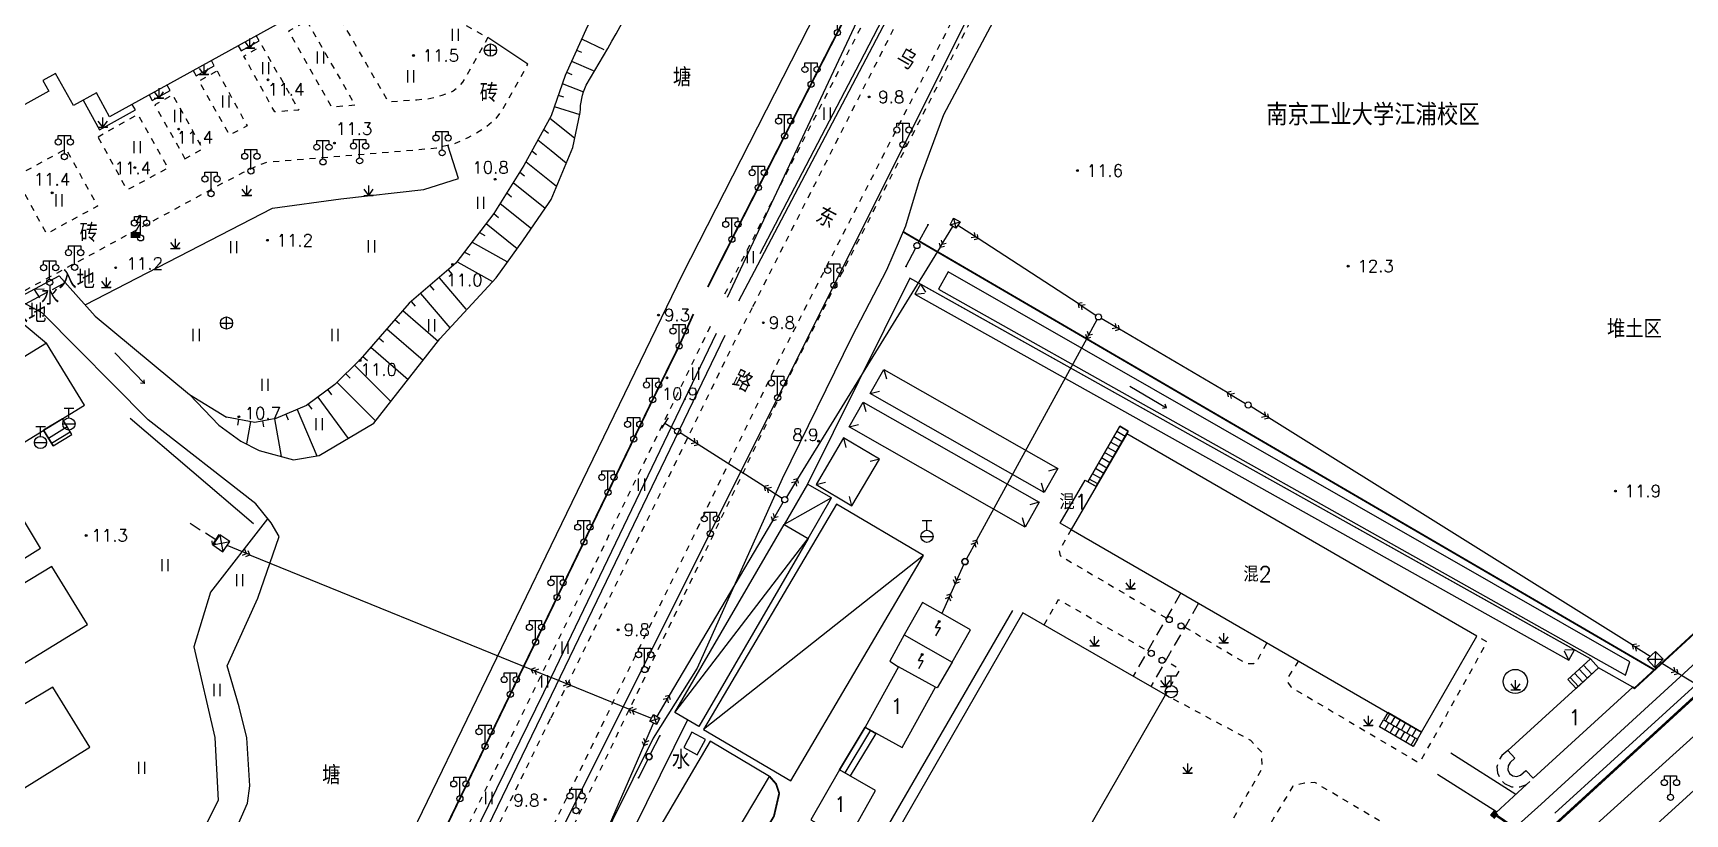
# Model space of a CAD drawing. Extents: x 115374 to 116875, y 149866 to 152432.
# Drawn here: x 116415 to 116686.1, y 150319.4 to 150447.5 of the extents above; entities that cross this region are included whole.
import ezdxf
from ezdxf.enums import TextEntityAlignment as Align

# ---------------------------------------------------------------- set-up
doc = ezdxf.new("R2010")
doc.units = 0
doc.header["$MEASUREMENT"] = 0
doc.header["$PDMODE"] = 32
doc.header["$PDSIZE"] = 0.3
for name, pattern in [('X3', [5, 4, -1]), ('X5', [3, 2, -1]), ('X6', [2, 1, -1])]:
    doc.linetypes.add(name, pattern=pattern)
doc.layers.get('0').update_dxf_attribs({"linetype": 'CONTINUOUS'})
for name, color, linetype in [('BOUND', 7, 'CONTINUOUS'), ('DLDW', 14, 'CONTINUOUS'), ('DLSS', 5, 'CONTINUOUS'), ('DMTZ', 5, 'CONTINUOUS'), ('GCD', 1, 'CONTINUOUS'), ('GXYZ', 2, 'CONTINUOUS'), ('JMD', 6, 'CONTINUOUS'), ('SXSS', 5, 'CONTINUOUS'), ('YZH', 2, 'CONTINUOUS'), ('ZBTZ', 5, 'CONTINUOUS')]:
    doc.layers.add(name, color=color, linetype=linetype)
doc.styles.add('HZ', font='rs.shx', dxfattribs={"bigfont": 'hztxt.shx'})
doc.linetypes.add('X17', pattern='A,9.4,[169,symbolx.shx,S=1,R=0,X=0,Y=0.15],0.6', length=10)
doc.linetypes.add('X18', pattern='A,9.4,[169,symbolx.shx,S=1,R=-90,X=0,Y=-0.15],0.6', length=10)
doc.linetypes.add('X19', pattern='A,4.5,[145,symbolx.shx,S=1,R=0,X=0,Y=1],4.5,-0.5,[146,symbolx.shx,S=1,R=0,X=0,Y=0],-0.5', length=10)
doc.linetypes.add('X33', pattern='A,2,[150,symbolx.shx,S=1,R=0,X=0,Y=1],1e-11', length=2)
doc.linetypes.add('X35', pattern='A,2,[4,symbolt.shx,S=1,R=0,X=0,Y=0],2,[28,symbolt.shx,S=1,R=0,X=0,Y=0],1e-11', length=4)
doc.linetypes.add('X36', pattern='A,2,[4,symbolt.shx,S=1,R=180,X=0,Y=0],2,[28,symbolt.shx,S=1,R=180,X=0,Y=0],1e-11', length=4)
doc.linetypes.add('X4', pattern='A,0,-1e-09,[149,symbolx.shx,S=0.15,R=0,X=0,Y=0],-1.6', length=1.6)
doc.linetypes.add('X49', pattern='A,0,[5,symbolt.shx,S=1,R=0,X=0,Y=0],-10', length=10)

# ---------------------------------------------------------------- blocks, each defined once
blk = doc.blocks.new('GC097')
for p, q in [((-1, 2.92), (-1, 3.52)), ((-1, 3.52), (1, 3.52)), ((0, 0.52), (0, 3.52)), ((1, 3.52), (1, 2.92))]:
    blk.add_line(p, q)
for centre in [(-1, 2.42), (1, 2.42), (0.01, 0)]:
    blk.add_circle(centre, 0.5)
blk = doc.blocks.new('GC121')
for p, q in [((-0.5, -0.64), (-0.5, 1.36)), ((-0.5, -0.64), (-0.5, 0.86)), ((0.5, -0.64), (0.5, 1.36))]:
    blk.add_line(p, q)
blk = doc.blocks.new('GC124')
for p, q in [((0, -0.8), (-0.75, 0.2)), ((0, -0.8), (0, 0.8)), ((0, -0.8), (0.75, 0.2)), ((-0.8, -0.8), (0.75, -0.8)), ((0.8, -0.8), (0, -0.8))]:
    blk.add_line(p, q)
blk = doc.blocks.new('GC037')
for p, q in [((0, 0), (-1.39, 0.8)), ((-1.39, -0.8), (0, 0))]:
    blk.add_line(p, q)
blk = doc.blocks.new('GC297')
at = {"linetype": 'Continuous'}
blk.add_line((4, 0), (0, 0), dxfattribs=at)
for p, q in [((3.42, 0), (2.92, 0.5)), ((2.92, -0.5), (3.42, 0)), ((4, 0), (3.5, 0.5)), ((3.5, -0.5), (4, 0))]:
    blk.add_line(p, q)
blk = doc.blocks.new('GC133')
for p, q in [((-0.81, 2.59), (0.79, 2.59)), ((-0.01, 0.99), (-0.01, 2.59)), ((-1.01, -0.01), (0.99, -0.01))]:
    blk.add_line(p, q)
blk.add_circle((-0.01, -0.01), 1)
blk = doc.blocks.new('GC044')
for p, q in [((-1, 0), (1, 0)), ((0, -1), (0, 1))]:
    blk.add_line(p, q)
blk.add_circle((0, 0), 1)
blk = doc.blocks.new('Ggjt')
for p, q in [((3.5, 0), (0, 0)), ((2.92, 0), (2.42, 0.5)), ((2.42, -0.5), (2.92, 0)), ((3.5, 0), (3, 0.5)), ((3, -0.5), (3.5, 0))]:
    blk.add_line(p, q)
blk = doc.blocks.new('GC303')
at = {"linetype": 'Continuous'}
for p, q in [((-5, 0), (-3, 0)), ((-2, 0), (0, 0)), ((0, 1), (0, -1)), ((0, -1), (-0.4, -0.5)), ((0, -1), (0.4, -0.5))]:
    blk.add_line(p, q, dxfattribs=at)
blk = doc.blocks.new('GC129')
for p, q in [((0.06, 2.05), (0.66, 3.09)), ((0.48, 3.03), (0.67, 3.09)), ((0.67, 3.09), (0.72, 2.93)), ((-0.04, 0.49), (0.86, 2.05)), ((0.86, 2.05), (0.06, 2.05))]:
    blk.add_line(p, q)
at = {"linetype": 'Continuous', "const_width": 1, "flags": 128}
blk.add_lwpolyline([(-0.83, 0), (0.77, 0)], dxfattribs=at)
blk.add_point((0.67, 3.09))
blk = doc.blocks.new('GC276')
at = {"linetype": 'Continuous'}
blk.add_circle((0, 0), 0.5, dxfattribs=at)
blk = doc.blocks.new('GC002')
at = {"const_width": 1}
blk.add_lwpolyline([(-0.5, 0), (0.5, 0)], dxfattribs=at)
blk = doc.blocks.new('GC245')
for p, q in [((-0.06, 1.28), (0.54, 2.32)), ((0.74, 1.28), (-0.06, 1.28)), ((0, 0), (0.74, 1.28)), ((0.36, 2.26), (0.54, 2.32)), ((0.54, 2.32), (0.6, 2.16))]:
    blk.add_line(p, q)
blk.add_point((0.54, 2.32))
blk = doc.blocks.new('GC155')
for p, q in [((4, 0), (0.5, 0)), ((3.42, 0), (2.92, 0.5)), ((2.92, -0.5), (3.42, 0)), ((4, 0), (3.5, 0.5)), ((3.5, -0.5), (4, 0))]:
    blk.add_line(p, q)
blk.add_circle((0, 0), 0.5)
blk = doc.blocks.new('GC156')
blk.add_line((0.5, 0), (4, 0))
at = {"const_width": 0.15}
blk.add_lwpolyline([(3.78, 0, 1), (3.93, 0, 1)], format="xyb", close=True, dxfattribs=at)
blk.add_circle((0, 0), 0.5)
blk = doc.blocks.new('Gdt')
at = {"linetype": 'Continuous', "flags": 128}
for points in [[(-2, 1), (-2, -1)], [(-2, 0), (0, 0)]]:
    blk.add_lwpolyline(points, dxfattribs=at)

msp = doc.modelspace()

# ---------------------------------------------------------------- linework, layer by layer
at = {"layer": 'BOUND', "linetype": 'Continuous', "flags": 128}
for points in [[(116416.73, 150382.36), (116418.3, 150379.8), (116421.37, 150381.69), (116419.8, 150384.24)], [(116666.89, 150341.5), (116670.59, 150344.87), (116671.93, 150343.39), (116668.23, 150340.02)], [(116641.51, 150330.51), (116635.97, 150333.71), (116636.64, 150334.88), (116642.18, 150331.68)], [(116636.64, 150334.88), (116642.18, 150331.68), (116642.86, 150332.84), (116637.32, 150336.05)], [(116551.57, 150333.66), (116553.29, 150332.63), (116549.1, 150325.69), (116547.37, 150326.68)]]:
    msp.add_lwpolyline(points, close=True, dxfattribs=at)
at = {"layer": 'BOUND', "linetype": 'Continuous', "elevation": 8.98, "flags": 128}
msp.add_lwpolyline([(116588.09, 150373.93), (116593.35, 150383.02), (116594.73, 150382.22), (116589.48, 150373.13)], close=True, dxfattribs=at)
at = {"layer": 'DLDW', "linetype": 'Continuous', "flags": 128}
msp.add_lwpolyline([(116525.35, 150331.65), (116523.13, 150332.84), (116521.79, 150330.33), (116524.01, 150329.14)], close=True, dxfattribs=at)
at = {"layer": 'DLSS', "linetype": 'X6', "flags": 128}
for points, elevation in [([(116226.25, 150500), (116344.72, 150294.33), (116384.44, 150225.75), (116386.7, 150220.39), (116389.2, 150215.89), (116393.83, 150212.37), (116395.29, 150211.5), (116398.87, 150208.35), (116401.2, 150207), (116402.92, 150205.89), (116404.63, 150205.41), (116408.18, 150203.75), (116410.22, 150203.04), (116415.96, 150201.22), (116427.94, 150198.99), (116431.5, 150198.93), (116433.24, 150199.91), (116434.62, 150201.58), (116436.41, 150205.04), (116500, 150335.22)], 16.41), ([(116596.96, 150500), (116572, 150455.67), (116539.91, 150392.91), (116500, 150309.87)], 8.31), ([(116593.66, 150500), (116569.77, 150457.3), (116537.6, 150394.37), (116500, 150316.79)], 8.31), ([(116533.14, 150402.68), (116563.03, 150461.6), (116576.42, 150486.1), (116583.61, 150500)], 8.31), ([(116390.77, 150392.91), (116446.16, 150422.94), (116449.53, 150424.69), (116451.54, 150425.67), (116453.42, 150426.36), (116477.6, 150428.36), (116481.2, 150428.7), (116484.32, 150429.44), (116486.42, 150430.4), (116488.86, 150431.82), (116490.97, 150433.5), (116492.15, 150435.16), (116496.2, 150442.41)], 11.56), ([(116500, 150335.22), (116530.06, 150396.77), (116533.14, 150402.68)], 8.31), ([(116526.1, 150399.38), (116500, 150345.58)], 19.21), ([(116585.39, 150366.07), (116583.39, 150362.63), (116583.56, 150361.79), (116600.99, 150351.56)], 8.98), ([(116580.91, 150350.45), (116583.3, 150354.61), (116597.92, 150346.2)], 17.62), ([(116604.03, 150350.08), (116614.12, 150344.1), (116615.32, 150344.12), (116615.69, 150344.21), (116617.53, 150347.49)], 8.98), ([(116622.65, 150344.53), (116620.95, 150341.82), (116620.94, 150341), (116621.4, 150340.27), (116642.07, 150328.05), (116642.71, 150328.04), (116653.62, 150347.62), (116651.95, 150348.57)], 8.98), ([(116500, 150345.58), (116433.89, 150209.27)], 19.21), ([(116646.3, 150312.15), (116625.34, 150324.6), (116623.66, 150324.48), (116621.73, 150323.98), (116607.06, 150299.48), (116607.16, 150294.72), (116618.32, 150286.81)], 8.83)]:
    msp.add_lwpolyline(points, dxfattribs=dict(at, elevation=elevation))
for points in [[(116577.13, 150500), (116571, 150488.03), (116560.17, 150466.74), (116528.38, 150404.47)], [(116480.82, 150451.63), (116489.64, 150446.8), (116485.94, 150440.26), (116485.48, 150439.5), (116484.96, 150438.86), (116484.53, 150438.41), (116483.92, 150437.98), (116482.09, 150437.27), (116481.01, 150436.96), (116479.58, 150436.67), (116477.98, 150436.54), (116473.3, 150436.23), (116464.22, 150452.02), (116469.18, 150454.69)], [(116564.52, 150275.81), (116573.83, 150270.46), (116576.52, 150269.29), (116579.35, 150269.91), (116583.36, 150272.33), (116587.89, 150277.33), (116614.26, 150322.61), (116616.76, 150326.94), (116616.63, 150329.55), (116614.83, 150331.48), (116600.86, 150338.96), (116603.23, 150343.14), (116600.83, 150344.5)]]:
    msp.add_lwpolyline(points, dxfattribs=at)
for points in [[(116459.9, 150449.53), (116467.85, 150435.7), (116464, 150435.36), (116456.96, 150447.89)], [(116452.55, 150445.48), (116458.59, 150434.88), (116454.65, 150434.58), (116449.61, 150443.74)], [(116445.19, 150441.34), (116450.12, 150432.29), (116447.26, 150430.8), (116442.23, 150439.66)], [(116439.92, 150426.91), (116442.86, 150428.52), (116437.91, 150437.36), (116434.97, 150435.75)], [(116425.65, 150430.52), (116432.18, 150434.21), (116437.13, 150425.37), (116430.42, 150421.78)], [(116412.08, 150424.01), (116420.39, 150428.53), (116425.58, 150419.15), (116417.22, 150414.61)]]:
    msp.add_lwpolyline(points, close=True, dxfattribs=at)
at = {"layer": 'DLSS', "linetype": 'X4', "flags": 128}
msp.add_lwpolyline([(116496.2, 150442.41), (116489.64, 150446.8)], dxfattribs=at)
at = {"layer": 'DLSS', "linetype": 'Continuous'}
msp.add_lwpolyline([(116800.83, 150441.88, 0.4, 0.4, 0), (116801.18, 150441.52, 0.4, 0.4, 0), (116795.82, 150436.68, 0.4, 0.4, 0), (116764.78, 150408.39, 0.4, 0.4, 0), (116730.35, 150377.74, 0.4, 0.4, 0), (116665.2, 150318.08, 0.4, 0.4, 0), (116661.69, 150315.22, 0.4, 0.4, 0), (116658.56, 150317, 0.4, 0.4, 0), (116656.96, 150317.95, 0.4, 0.4, 0), (116655.28, 150319.1, 0, 0, 0)], format="xyseb", dxfattribs=at)
at = {"layer": 'DLSS', "linetype": 'X4', "elevation": 9.58}
msp.add_lwpolyline([(116776.79, 150424.75), (116762.1, 150411.36), (116727.67, 150380.71), (116662.5, 150321.03), (116658.26, 150317.18)], dxfattribs=at)
at = {"layer": 'DLSS', "linetype": 'X3', "const_width": 0.3, "flags": 128}
msp.add_lwpolyline([(116557.79, 150414.92), (116681.1, 150343.06)], dxfattribs=at)
at = {"layer": 'DMTZ', "linetype": 'Continuous'}
for p, q in [((116505.02, 150446.56), (116508.69, 150444.81)), ((116503.37, 150442.92), (116506.92, 150441.38)), ((116504.19, 150444.74), (116505.02, 150444.37)), ((116502.54, 150441.1), (116503.44, 150440.73)), ((116501.18, 150437.34), (116502.05, 150437.05)), ((116501.83, 150439.23), (116505.35, 150437.9)), ((116500.52, 150435.46), (116504.73, 150434.15)), ((116498.79, 150431.74), (116499.57, 150431.11)), ((116499.8, 150433.59, -267), (116500, 150433.43, -267)), ((116500, 150433.43, -267), (116503.89, 150430.28, -267)), ((116497.85, 150430.02, -267), (116500, 150428.28, -267)), ((116495.94, 150426.42, -267), (116500, 150423.14, -267)), ((116496.86, 150428.21), (116497.64, 150427.58)), ((116500, 150428.28, -267), (116502.51, 150426.25, -267)), ((116494.87, 150424.71, -267), (116495.65, 150424.09, -267)), ((116492.73, 150421.3, -267), (116493.51, 150420.67, -267)), ((116493.8, 150423.01, -267), (116499.02, 150418.78, -267)), ((116500, 150423.14, -267), (116500.9, 150422.4, -267)), ((116491.66, 150419.59, -267), (116496.77, 150415.46, -267)), ((116489.37, 150416.3, -267), (116494.43, 150412.21, -267)), ((116490.61, 150417.92), (116491.39, 150417.29)), ((116487.03, 150413.22, -267), (116492.73, 150410.05, -267)), ((116488.25, 150414.82, -267), (116489.13, 150414.34, -267)), ((116484.7, 150409.93, -267), (116490.39, 150406.78, -267)), ((116485.8, 150411.61, -267), (116486.67, 150411.13, -267)), ((116481.62, 150407.4, -267), (116486.03, 150402.23, -267)), ((116483.14, 150408.69, -267), (116483.79, 150407.93, -267)), ((116478.58, 150404.8, -267), (116483.37, 150399.2, -267)), ((116480.1, 150406.1, -267), (116480.75, 150405.34, -267)), ((116475.7, 150402.03, -267), (116481.47, 150397, -267)), ((116477.06, 150403.5, -267), (116477.71, 150402.74, -267)), ((116473.07, 150399.02, -267), (116479, 150393.85, -267)), ((116474.39, 150400.52, -267), (116475.14, 150399.87, -267)), ((116471.76, 150397.51, -267), (116472.51, 150396.85, -267)), ((116469.13, 150394.49, -267), (116469.89, 150393.83, -267)), ((116470.45, 150396, -267), (116476.53, 150390.7, -267)), ((116466.33, 150391.64, -267), (116467.04, 150390.93, -267)), ((116467.75, 150393.05, -267), (116473.69, 150387.07, -267)), ((116463.35, 150388.98, -267), (116463.95, 150388.18, -267)), ((116464.91, 150390.23, -267), (116471.21, 150383.9, -267)), ((116458.32, 150385.77, -267), (116461.57, 150378.15, -267)), ((116460.13, 150386.62, -267), (116460.72, 150385.81, -267)), ((116461.74, 150387.8, -267), (116466.71, 150381.03, -267)), ((116448.73, 150384.16, -267), (116448.54, 150383.18, -267)), ((116450.69, 150383.8, -267), (116450.01, 150380.12, -267)), ((116452.66, 150383.9, -267), (116452.83, 150382.92, -267)), ((116454.63, 150384.25, -267), (116455.71, 150378.07, -267)), ((116456.48, 150384.99, -267), (116456.88, 150384.07, -267))]:
    msp.add_line(p, q, dxfattribs=at)
at = {"layer": 'DMTZ', "linetype": 'X33', "flags": 128}
for points, elevation in [([(116578.05, 150494.17), (116561.66, 150462.32), (116533.36, 150408.42), (116530.75, 150403.57)], 8.31), ([(116595.62, 150492.73), (116564.41, 150434.14)], 10.52), ([(116564.41, 150434.14), (116560.43, 150423.32), (116558.18, 150415.83), (116555.04, 150408.64), (116549.35, 150397.71), (116537.92, 150374.41), (116523.96, 150343.34), (116516.74, 150331.87), (116500, 150298.14)], 10.52), ([(116528.5, 150397.93), (116500, 150338.88)], 8.31), ([(116453.47, 150367.82), (116444.1, 150355.8), (116441.39, 150346.84), (116444.8, 150331.96), (116445.35, 150321.65), (116439.72, 150310.45), (116433.29, 150298.58), (116422.23, 150278.94), (116408.6, 150254.77), (116405.62, 150249.28), (116393.86, 150227.76)], 8.31), ([(116500, 150338.88), (116479.2, 150295.78), (116435.07, 150205.88), (116433, 150202.08), (116432.4, 150200.99), (116430.95, 150199.78)], 8.31)]:
    msp.add_lwpolyline(points, dxfattribs=dict(at, elevation=elevation))
at = {"layer": 'DMTZ', "linetype": 'X35', "flags": 128}
for points in [[(116521.55, 150407.9), (116547.7, 150459.23)], [(116500, 150363.44), (116521.55, 150407.9)], [(116647.68, 150329.44), (116658.35, 150322.69)], [(116655.19, 150319.77), (116645.46, 150325.92)]]:
    msp.add_lwpolyline(points, dxfattribs=at)
at = {"layer": 'DMTZ', "linetype": 'Continuous', "elevation": 2, "flags": 128}
msp.add_lwpolyline([(116510.75, 150457.75), (116505.97, 150448.64), (116502.3, 150440.56), (116500, 150433.95)], dxfattribs=at)
at = {"layer": 'DMTZ', "linetype": 'Continuous', "flags": 128}
msp.add_lwpolyline([(116500, 150433.95), (116495.54, 150425.78), (116490.61, 150417.92), (116484.4, 150409.77), (116476.74, 150403.22), (116468.7, 150393.99), (116464.54, 150389.85), (116459.88, 150386.43), (116454.83, 150384.28), (116451.37, 150383.67), (116446.76, 150384.53)], dxfattribs=at)
at = {"layer": 'DMTZ', "linetype": 'X36', "flags": 128}
msp.add_lwpolyline([(116451.54, 150370.32), (116433.87, 150384.09), (116416.52, 150401.6), (116412.23, 150403.94), (116419.3, 150407.71), (116425.19, 150401.1), (116440.66, 150388.22), (116446.76, 150384.53)], dxfattribs=at)
at = {"layer": 'DMTZ', "linetype": 'X35', "elevation": 8.31, "flags": 128}
msp.add_lwpolyline([(116427, 150212.57), (116500, 150363.44)], dxfattribs=at)
at = {"layer": 'GCD', "linetype": 'Continuous'}
for p in [(116477.42, 150443.85, 11.46), (116453.55, 150439.86, 11.39), (116552.19, 150437.05, 9.77), (116438.89, 150431.78, 11.39), (116464.45, 150429.49, 11.28), (116431.69, 150425.46, 11.39), (116490.84, 150423.54, 10.8), (116586.39, 150424.96, 11.6), (116418.12, 150421.33, 11.39), (116453.45, 150413.54, 11.24), (116428.55, 150409.03, 11.25), (116483.85, 150409.58, 11.03), (116630.83, 150409.3, 12.3), (116517.64, 150401.27, 9.3), (116534.84, 150400.01, 9.8), (116468.66, 150393.82, 10.95), (116519.03, 150390.97, 10.9), (116448.78, 150384.59, 10.7), (116543.88, 150380.58, 8.9), (116674.68, 150372.4, 11.9), (116423.71, 150365.12, 11.3), (116511.01, 150349.63, 9.8), (116499.06, 150321.8, 9.8)]:
    msp.add_point(p, dxfattribs=at)
at = {"layer": 'GXYZ', "linetype": 'Continuous'}
for p, q in [((116565.49, 150416.08), (116566.05, 150417.15)), ((116565.49, 150416.08), (116567.12, 150416.54)), ((116566.46, 150415.51), (116565.49, 150416.08)), ((116566.05, 150417.15), (116567.12, 150416.54)), ((116566.05, 150417.15), (116566.46, 150415.51)), ((116567.12, 150416.54), (116566.46, 150415.51)), ((116444.5, 150363.57), (116447.28, 150364.11)), ((116445.62, 150365.23), (116446.16, 150362.45)), ((116679.87, 150344.81, 8.81), (116682.51, 150344.8)), ((116681.24, 150346.08, 8.81), (116681.15, 150343.47)), ((116516.24, 150334.63), (116516.79, 150335.72)), ((116516.24, 150334.63), (116517.84, 150335.14)), ((116517.33, 150334.08), (116516.24, 150334.63)), ((116516.79, 150335.72), (116517.84, 150335.14)), ((116516.79, 150335.72), (116517.33, 150334.08)), ((116517.84, 150335.14), (116517.33, 150334.08))]:
    msp.add_line(p, q, dxfattribs=at)
at = {"layer": 'GXYZ', "linetype": 'Continuous', "flags": 128}
for points in [[(116586.5, 150403.15), (116570.12, 150413.81)], [(116563.86, 150412.4), (116540.46, 150374.39)], [(116587.93, 150397.45), (116569.85, 150364.34)], [(116610.97, 150388.54), (116593.3, 150398.94)], [(116677.43, 150347.15), (116617.81, 150384.39)], [(116534.99, 150373.13), (116524.16, 150380.04)], [(116536.33, 150367.54), (116519.4, 150338.85)], [(116450.54, 150361.95), (116500, 150341.83)], [(116566.32, 150357.18), (116565.58, 150355.51)], [(116564.75, 150351.97), (116560.98, 150354.11), (116557.98, 150348.82), (116565.86, 150344.35), (116568.86, 150349.64), (116564.75, 150351.97)], [(116512.78, 150336.63), (116500, 150341.83)], [(116515.22, 150330.67), (116500, 150295.7)]]:
    msp.add_lwpolyline(points, dxfattribs=at)
at = {"layer": 'GXYZ', "linetype": 'X3', "flags": 128}
msp.add_lwpolyline([(116413.77, 150403.1), (116420.27, 150406.62)], dxfattribs=at)
at = {"layer": 'GXYZ', "linetype": 'Continuous', "flags": 128}
msp.add_lwpolyline([(116447.28, 150364.11), (116445.62, 150365.23), (116444.5, 150363.57), (116446.16, 150362.45)], close=True, dxfattribs=at)
at = {"layer": 'GXYZ', "linetype": 'Continuous', "elevation": 8.81, "flags": 128}
msp.add_lwpolyline([(116681.24, 150346.08), (116679.87, 150344.81), (116681.15, 150343.47), (116682.51, 150344.8)], close=True, dxfattribs=at)
at = {"layer": 'GXYZ', "linetype": 'Continuous'}
msp.add_lwpolyline([(116733.93, 150312.82), (116684.99, 150342.49)], dxfattribs=at)
at = {"layer": 'JMD', "linetype": 'Continuous'}
for p, q in [((116559.7, 150404.71, 10.95), (116561.29, 150404.85, 10.95)), ((116560.62, 150406.35, 10.95), (116561.46, 150405, 10.95)), ((116554.61, 150392.33, 10.33), (116555.04, 150390.79, 10.33)), ((116552.37, 150388.38, 10.33), (116553.91, 150388.81, 10.33)), ((116551.25, 150386.99), (116551.68, 150385.45)), ((116548.93, 150382.91, 10.82), (116550.47, 150383.34, 10.82)), ((116548.02, 150381.11, 11.44), (116548.41, 150379.56, 11.44)), ((116553.91, 150377.61, 11.44), (116552.36, 150377.22, 11.44)), ((116583.18, 150376.1, 10.33), (116581.64, 150375.68, 10.33)), ((116543.49, 150373.47, 11.44), (116545.04, 150373.86, 11.44)), ((116580.94, 150372.15, 10.33), (116580.52, 150373.7, 10.33)), ((116549.36, 150369.97, 11.44), (116548.96, 150371.52, 11.44)), ((116580.12, 150370.56, 10.82), (116578.58, 150370.14, 10.82)), ((116577.8, 150366.48, 10.82), (116577.38, 150368.02, 10.82)), ((116520.32, 150336.07), (116542.19, 150364.62)), ((116667.05, 150344.68, 10.95), (116666.35, 150346.12, 10.95)), ((116667.97, 150346.33, 10.95), (116666.37, 150346.29, 10.95))]:
    msp.add_line(p, q, dxfattribs=at)
at = {"layer": 'JMD', "linetype": 'Continuous', "flags": 128}
for points in [[(116465.49, 150454.81), (116427.56, 150433.76), (116425.38, 150437.7), (116421.62, 150435.62), (116418.7, 150440.9), (116416.61, 150439.75), (116417.58, 150437.97), (116409.13, 150433.34)], [(116546.05, 150371.26), (116538.25, 150366.91)], [(116561.14, 150361.84), (116525.04, 150333.29)]]:
    msp.add_lwpolyline(points, dxfattribs=at)
for points in [[(116667.05, 150344.68), (116667.97, 150346.33), (116560.62, 150406.35), (116559.7, 150404.71)], [(116423.46, 150386.49), (116417.22, 150396.68), (116356.58, 150359.48), (116356.25, 150357.51), (116351.94, 150354.87), (116350.1, 150355.5), (116348.13, 150358.73), (116334.42, 150350.31), (116340.12, 150341.03), (116342.64, 150336.93), (116343.15, 150337.24), (116354.81, 150344.39), (116358.5, 150346.65), (116390.95, 150366.55), (116394.3, 150368.6)], [(116554.61, 150392.33), (116583.18, 150376.1), (116580.94, 150372.15), (116552.37, 150388.38)], [(116551.25, 150386.99), (116580.12, 150370.56), (116577.8, 150366.48), (116548.93, 150382.91)], [(116549.36, 150369.97), (116553.91, 150377.61), (116548.02, 150381.11), (116543.49, 150373.47)], [(116594.48, 150381.79), (116589.48, 150373.13), (116585.39, 150366.07), (116642.86, 150332.84), (116651.95, 150348.57)], [(116418.05, 150360.04), (116411.15, 150355.8), (116409.32, 150358.78), (116416.19, 150363.01), (116410.53, 150372.51), (116396.85, 150364.34), (116394.3, 150368.6), (116390.95, 150366.55), (116393.36, 150362.59), (116390.08, 150360.6), (116394.68, 150353.03), (116396.04, 150353.86), (116400.5, 150346.51), (116399.15, 150345.66), (116403.74, 150338.1), (116407.15, 150340.2), (116410.1, 150335.32), (116413.5, 150337.37), (116410.49, 150342.25), (116423.91, 150350.5)], [(116546.05, 150371.26), (116542.11, 150373.55), (116538.25, 150366.91), (116542.19, 150364.62)], [(116583.57, 150367.12), (116587.66, 150374.18), (116589.48, 150373.13), (116585.39, 150366.07)], [(116561.14, 150361.84), (116546.84, 150370.27), (116525.04, 150333.29), (116539.33, 150324.86)], [(116520.32, 150336.07), (116538.25, 150366.91), (116542.19, 150364.62), (116524.24, 150333.75)], [(116600.86, 150338.96), (116577.44, 150352.44), (116541.1, 150289.29), (116564.52, 150275.81)], [(116563.08, 150340.25), (116557.05, 150343.58), (116551.57, 150333.66), (116557.61, 150330.33)], [(116677.52, 150340.22), (116671.93, 150343.39), (116657.02, 150329.86), (116658.19, 150328.57), (116657.39, 150327.86), (116657.07, 150327.3), (116657.05, 150326.65), (116657.33, 150326.07), (116657.85, 150325.68), (116658.49, 150325.57), (116659.11, 150325.77), (116660, 150326.58), (116661.18, 150325.29), (116677.52, 150340.22)], [(116386.2, 150308.11), (116386.58, 150307.87), (116387, 150307.72), (116387.45, 150307.68), (116387.89, 150307.75), (116424.31, 150330.38), (116418.25, 150340.23), (116413.5, 150337.37), (116410.1, 150335.32), (116377.61, 150315.76), (116373.09, 150313.04), (116362.09, 150306.42), (116361.18, 150305.87), (116363.96, 150301.45), (116369.86, 150292.07), (116383.49, 150300.65), (116381.43, 150303.74), (116381.78, 150305.37), (116386.2, 150308.11)], [(116530.41, 150316.36), (116535.86, 150325.59), (116526.11, 150331.38), (116513.02, 150309.11), (116526.09, 150301.41), (116533.75, 150314.39)], [(116553.26, 150323.3), (116547.37, 150326.68), (116542.66, 150318.48), (116548.63, 150315.05)]]:
    msp.add_lwpolyline(points, close=True, dxfattribs=at)
at = {"layer": 'SXSS', "linetype": 'Continuous'}
for p, q in [((116428.4, 150395.07), (116433.26, 150390.03)), ((116433.26, 150390.03), (116432.62, 150390.12)), ((116433.26, 150390.03), (116433.2, 150390.67)), ((116594.99, 150389.6), (116601, 150386.03)), ((116601, 150386.03), (116600.37, 150385.94)), ((116601, 150386.03), (116600.78, 150386.63))]:
    msp.add_line(p, q, dxfattribs=at)
at = {"layer": 'SXSS', "linetype": 'Continuous', "flags": 128}
msp.add_lwpolyline([(116500, 150420.25), (116503.57, 150428.77), (116504.8, 150434.48, -0.109077), (116505.78, 150438.99, 0.020793), (116516.52, 150458.43), (116526.56, 150470.82)], format="xyb", dxfattribs=at)
for points in [[(116440.66, 150388.22), (116445.48, 150383.19), (116449.1, 150380.59), (116452.11, 150379.06), (116457.71, 150377.52), (116461.96, 150378.21), (116470.91, 150383.53), (116481.75, 150397.36), (116491.02, 150407.38), (116495.39, 150413.43), (116499.69, 150419.76), (116500, 150420.25)], [(116398.85, 150228.12), (116414.36, 150253.42), (116419.88, 150264.37), (116444.65, 150308.61), (116450.19, 150321.21), (116450.58, 150324.05), (116450.09, 150331.93), (116448.81, 150336.99), (116446.84, 150343.75), (116451.89, 150354.81), (116455.38, 150364.96), (116454.06, 150367.16), (116451.54, 150370.32)]]:
    msp.add_lwpolyline(points, dxfattribs=at)
msp.add_lwpolyline([(116565.18, 150408.34), (116563.58, 150405.54), (116676.32, 150342.21), (116677.04, 150344.38)], close=True, dxfattribs=at)
at = {"layer": 'YZH', "linetype": 'Continuous'}
for p, q in [((116417.51, 150381.08, 34.71), (116420.58, 150382.97, 34.71)), ((116421.37, 150381.69, 34.71), (116419.8, 150384.24, 34.71)), ((116418.3, 150379.8, 34.71), (116416.73, 150382.36, 34.71)), ((116418.04, 150380.23, 34.71), (116421.1, 150382.11, 34.71)), ((116418.3, 150379.8, 34.71), (116421.37, 150381.69, 34.71)), ((116593.23, 150379.63, 8.98), (116591.84, 150380.43, 8.98)), ((116593.73, 150380.49, 8.98), (116592.34, 150381.29, 8.98)), ((116594.23, 150381.36, 8.98), (116592.84, 150382.16, 8.98)), ((116591.73, 150377.03, 8.98), (116590.34, 150377.83, 8.98)), ((116592.23, 150377.9, 8.98), (116590.84, 150378.7, 8.98)), ((116592.73, 150378.76, 8.98), (116591.34, 150379.56, 8.98)), ((116590.23, 150374.43, 8.98), (116588.84, 150375.23, 8.98)), ((116590.73, 150375.3, 8.98), (116589.34, 150376.1, 8.98)), ((116591.23, 150376.16, 8.98), (116589.84, 150376.96, 8.98)), ((116589.73, 150373.57, 8.98), (116588.34, 150374.37, 8.98)), ((116636.83, 150333.21), (116637.51, 150334.38)), ((116636.99, 150334.68), (116637.66, 150335.85)), ((116637.85, 150334.18), (116638.53, 150335.35)), ((116638.72, 150333.68), (116639.4, 150334.85)), ((116639.59, 150333.18), (116640.26, 150334.35)), ((116637.7, 150332.71), (116638.37, 150333.88)), ((116638.56, 150332.21), (116639.24, 150333.38)), ((116639.43, 150331.71), (116640.11, 150332.88)), ((116640.3, 150331.21), (116640.97, 150332.38)), ((116640.45, 150332.68), (116641.13, 150333.84)), ((116641.16, 150330.71), (116641.84, 150331.88)), ((116641.32, 150332.18), (116641.99, 150333.34))]:
    msp.add_line(p, q, dxfattribs=at)
at = {"layer": 'YZH', "linetype": 'X17', "flags": 128}
for points in [[(116550.87, 150455.18, 0.3, 0.3, 0), (116529.68, 150413.71, 0.3, 0.3, 0), (116525.72, 150405.86, 0, 0, 0)], [(116533.75, 150314.39, 0.3, 0.3, 0), (116536.58, 150319.04, 0.3, 0.3, 0), (116537.45, 150322.8, 0.3, 0.3, 0), (116536.94, 150324.35, 0.3, 0.3, 0), (116535.86, 150325.59, 0, 0, 0)]]:
    msp.add_lwpolyline(points, format="xyseb", dxfattribs=at)
at = {"layer": 'YZH', "linetype": 'X18', "const_width": 0.3, "flags": 128}
msp.add_lwpolyline([(116772.65, 150427.35), (116677.83, 150340.05), (116677.52, 150340.22)], dxfattribs=at)
at = {"layer": 'YZH', "linetype": 'X19', "flags": 128}
for points, elevation in [([(116670.59, 150344.87), (116558.88, 150407.33), (116542.11, 150373.55)], 10.95), ([(116557.98, 150348.82), (116555.6, 150344.5), (116557.05, 150343.58)], 14.54), ([(116565.86, 150344.35), (116563.35, 150340.1), (116563.08, 150340.25)], 14.54), ([(116522.39, 150334.85), (116500, 150289.6)], 10.91)]:
    msp.add_lwpolyline(points, dxfattribs=dict(at, elevation=elevation))
at = {"layer": 'YZH', "linetype": 'X17', "const_width": 0.3, "elevation": 8.31, "flags": 128}
for points in [[(116523.37, 150401.44), (116521.02, 150396.21), (116516.67, 150387.37), (116500, 150352.9)], [(116500, 150352.9), (116447.79, 150244.93), (116443.47, 150236.05), (116431.35, 150210.97), (116430.8, 150209.92), (116427.47, 150208.06), (116425.01, 150207.46), (116422.6, 150206.83), (116420.06, 150206.85), (116417.08, 150206.42), (116414.76, 150206.76), (116412.02, 150207.02), (116409.2, 150207.94), (116406.21, 150209.4), (116403.09, 150211.41), (116398.46, 150216.63), (116397.18, 150218.53), (116395.84, 150220.92), (116394.69, 150223.43), (116393.86, 150227.76)]]:
    msp.add_lwpolyline(points, dxfattribs=at)
at = {"layer": 'YZH', "linetype": 'Continuous', "elevation": 8.98, "flags": 128}
msp.add_lwpolyline([(116589.48, 150373.13), (116594.73, 150382.22), (116593.35, 150383.02), (116588.09, 150373.93)], dxfattribs=at)
at = {"layer": 'YZH', "linetype": 'X5', "elevation": 18.73, "flags": 128}
for points in [[(116603.36, 150355.68), (116595.53, 150342.03)], [(116606.28, 150353.99), (116598.44, 150340.36)]]:
    msp.add_lwpolyline(points, dxfattribs=at)
at = {"layer": 'YZH', "linetype": 'Continuous', "flags": 128}
for points in [[(116670.59, 150344.87), (116666.89, 150341.5)], [(116671.93, 150343.39), (116670.59, 150344.87)], [(116667.99, 150342.5), (116669.34, 150341.02)], [(116671.93, 150343.39), (116668.23, 150340.02)], [(116668.73, 150343.18), (116670.08, 150341.7)], [(116669.47, 150343.85), (116670.82, 150342.37)], [(116667.25, 150341.83), (116668.6, 150340.35)], [(116641.51, 150330.51), (116635.97, 150333.71), (116636.64, 150334.88), (116642.18, 150331.68)], [(116636.64, 150334.88), (116642.18, 150331.68), (116642.86, 150332.84), (116637.32, 150336.05)], [(116551.57, 150333.66), (116547.37, 150326.68)], [(116552.43, 150333.15), (116548.23, 150326.19)], [(116553.29, 150332.63), (116549.1, 150325.69)]]:
    msp.add_lwpolyline(points, dxfattribs=at)
at = {"layer": 'YZH', "linetype": 'X5', "flags": 128}
msp.add_lwpolyline([(116657.02, 150329.86), (116656.04, 150329.01), (116655.49, 150328.17), (116655.25, 150327.17), (116655.33, 150326.19), (116655.73, 150325.25), (116656.46, 150324.44), (116657.63, 150323.86), (116659.08, 150323.85), (116660.07, 150324.28), (116661.18, 150325.29)], dxfattribs=at)
at = {"layer": 'YZH', "linetype": 'X19', "flags": 128}
msp.add_lwpolyline([(116655.1, 150319.68), (116660.07, 150324.28)], dxfattribs=at)
at = {"layer": 'ZBTZ', "linetype": 'X49', "flags": 128}
for points, elevation in [([(116500, 150313.32), (116573.25, 150459.88), (116594.92, 150500)], 11.81), ([(116528.94, 150404.23), (116551.94, 150453.16), (116552.28, 150453.8)], 9.86), ([(116527.1, 150398.25), (116500, 150341.87)], 8.31), ([(116500, 150341.87), (116430.75, 150200.45)], 8.31)]:
    msp.add_lwpolyline(points, dxfattribs=dict(at, elevation=elevation))
for points in [[(116534.35, 150411.35), (116550.75, 150442.73), (116576.41, 150492.17)], [(116451.19, 150367.03), (116430.92, 150384.32)], [(116575.72, 150352.82), (116539.61, 150290.51)]]:
    msp.add_lwpolyline(points, dxfattribs=at)
at = {"layer": 'ZBTZ', "elevation": 9.7, "flags": 128}
msp.add_lwpolyline([(116670.51, 150316.79), (116843.95, 150473.51), (116844.83, 150473.59), (116845.68, 150473.59), (116846.35, 150473.21), (116846.92, 150472.73), (116847.58, 150471.97), (116848.06, 150470.93), (116848.15, 150469.88), (116847.78, 150468.98), (116674.85, 150311.74)], dxfattribs=at)
at = {"layer": 'ZBTZ', "linetype": 'Continuous', "flags": 128}
for points in [[(116448.65, 150445.46), (116449.13, 150444.61), (116452.11, 150446.26), (116451.63, 150447.12)], [(116441.27, 150441.37), (116441.76, 150440.5), (116444.73, 150442.16), (116444.25, 150443.02)], [(116434.07, 150437.37), (116434.56, 150436.49), (116437.49, 150438.12), (116437, 150439)], [(116423.23, 150436.51), (116425.9, 150431.66), (116431.78, 150434.94), (116431.28, 150435.82)]]:
    msp.add_lwpolyline(points, dxfattribs=at)
at = {"layer": 'ZBTZ', "linetype": 'X4', "flags": 128}
for points in [[(116423.57, 150402.92), (116454.28, 150418.81), (116465.49, 150420.32), (116479.12, 150421.85), (116484.84, 150423.69), (116483.04, 150429.13)], [(116409.47, 150403.05), (116417.22, 150396.68)]]:
    msp.add_lwpolyline(points, dxfattribs=at)
at = {"layer": 'ZBTZ', "linetype": 'X49', "elevation": 9.7}
msp.add_lwpolyline([(116664.74, 150319.58), (116778.62, 150423.2)], dxfattribs=at)
at = {"layer": 'ZBTZ', "linetype": 'Continuous'}
msp.add_circle((116658.25, 150341.16, 8.98), 1.98, dxfattribs=at)

# ---------------------------------------------------------------- block references
at = {"layer": 'DLDW', "linetype": 'Continuous'}
for p in [(116547, 150447.61, 19.22), (116542.67, 150439.13, 19.22), (116538.34, 150430.66, 19.22), (116557.75, 150429.21, 18.04), (116420.13, 150427.23), (116462.56, 150426.39), (116468.58, 150426.57, 18.51), (116482.12, 150427.88), (116450.74, 150424.9, 18.64), (116444.2, 150421.17), (116534.01, 150422.19, 19.22), (116432.62, 150413.93, 18.79), (116529.68, 150413.71, 19.22), (116421.81, 150409.09), (116417.71, 150406.63, 18.79), (116546.42, 150406.16, 18.04), (116521.02, 150396.21, 20.49), (116516.67, 150387.37, 20.26), (116537.18, 150387.7, 18), (116513.56, 150380.93, 20.26), (116509.34, 150372.21, 20.26), (116505.39, 150364.05, 20.26), (116526.14, 150365.42, 17.94), (116500.99, 150354.94, 20.26), (116497.45, 150347.62, 20.26), (116515.36, 150343.12, 18.1), (116493.31, 150339.06, 20.26), (116489.17, 150330.5, 20.26), (116485.03, 150321.94, 20.26), (116504.1, 150319.97, 17.96)]:
    msp.add_blockref('GC097', p, dxfattribs=at)
at = {"layer": 'DLDW'}
msp.add_blockref('GC097', (116683.72, 150322.15, 20.68), dxfattribs=at)
at = {"layer": 'DLSS', "linetype": 'Continuous', "rotation": 152.1492750818756}
msp.add_blockref('GC037', (116415.19, 150405.47), dxfattribs=at)
at = {"layer": 'GXYZ', "linetype": 'Continuous'}
for name, p in [('GC044', (116490.05, 150444.74, 18.73)), ('GC129', (116431.83, 150414.42)), ('GC044', (116446.74, 150399.96, 9.61)), ('GC133', (116420.89, 150383.41, 19.44)), ('GC133', (116416.23, 150380.38, 19.51)), ('GC133', (116561.71, 150364.98, 11.57)), ('GC245', (116563.17, 150348.67)), ('GC245', (116560.36, 150343.27)), ('GC133', (116601.81, 150339.5, 11.57))]:
    msp.add_blockref(name, p, dxfattribs=at)
for name, p, rotation in [('GC156', (116560.04, 150412.67, 8.8), 61.79433536207079), ('GC297', (116565.96, 150415.8), 238.3770217313657), ('GC297', (116566.76, 150415.97, 7.98), 327.270240846615), ('GC156', (116560.04, 150412.67, 8.8), 242.5403464273406), ('GC155', (116589.85, 150400.96, 9.1), 146.9258692688408), ('GC155', (116589.85, 150400.96, 9.1), 241.3626680151756), ('GC155', (116589.85, 150400.96, 9.1), 329.5201152191469), ('GC155', (116614.41, 150386.51, 8.63), 149.5201152191469), ('GC155', (116614.41, 150386.51, 8.63), 328.0111597667862), ('Gdt', (116520.37, 150382.47, 9.35), 327.4497785261213), ('GC155', (116520.79, 150382.2, 9.35), 327.4682024832597), ('GC155', (116538.36, 150370.98, 7.85), 58.40492138809871), ('GC155', (116538.36, 150370.98, 7.85), 147.4682024832598), ('GC155', (116538.36, 150370.98, 7.85), 239.4147292810021), ('GC303', (116444.97, 150364.45), 327.5478153389186), ('GC297', (116446.84, 150363.46, 9.81), 337.8672227984976), ('GC155', (116567.94, 150360.83, 8.8), 61.36266801517566), ('Ggjt', (116564.15, 150352.31, 8.8), 65.9276595876335), ('Ggjt', (116680.4, 150345.29, 7.98), 148.0111597649302), ('Ggjt', (116500, 150341.83), 157.8672227984976), ('Ggjt', (116500, 150341.83), 337.8701203336129), ('Ggjt', (116682, 150344.31, 7.98), 328.7576085312573), ('GC297', (116516.49, 150335.13, 8.31), 157.8701203336129), ('GC297', (116517.37, 150335.41, 7.98), 59.3958838991024), ('GC297', (116516.82, 150334.34, 7.98), 246.4706021162023), ('GC156', (116516.09, 150328.83, 8.31), 62.54034642734062)]:
    msp.add_blockref(name, p, dxfattribs=dict(at, rotation=rotation))
at = {"layer": 'GXYZ', "linetype": 'Continuous', "xscale": -1}
for name, p, rotation in [('GC155', (116567.94, 150360.83, 8.8), 66.11301854740061), ('GC156', (116516.09, 150328.83, 8.31), 63.08552907204003)]:
    msp.add_blockref(name, p, dxfattribs=dict(at, rotation=rotation))
at = {"layer": 'YZH', "linetype": 'Continuous'}
for p in [(116601.46, 150351.32), (116603.4, 150350.27), (116598.5, 150345.78), (116600.29, 150344.64)]:
    msp.add_blockref('GC276', p, dxfattribs=at)
at = {"layer": 'YZH', "linetype": 'Continuous', "rotation": 49.66181894945177}
msp.add_blockref('GC002', (116654.77, 150319.3), dxfattribs=at)
at = {"layer": 'ZBTZ', "linetype": 'Continuous'}
for name, p in [('GC121', (116484.31, 150446.88, 8.31)), ('GC124', (116450.59, 150445.84)), ('GC121', (116453.21, 150441.41, 8.31)), ('GC121', (116462.19, 150443.17, 8.31)), ('GC124', (116443.06, 150441.54)), ('GC121', (116477.01, 150440.08, 8.31)), ('GC124', (116435.67, 150437.67)), ('GC121', (116446.66, 150435.95, 8.31)), ('GC121', (116438.74, 150433.57, 8.31)), ('GC121', (116545.34, 150433.95)), ('GC124', (116426.45, 150432.87)), ('GC121', (116432.11, 150428.46, 8.31)), ('GC121', (116419.27, 150419.73, 8.31)), ('GC124', (116450.08, 150421.7)), ('GC124', (116470.08, 150421.7)), ('GC121', (116488.46, 150419.32, 8.31)), ('GC124', (116438.35, 150412.99)), ('GC121', (116447.94, 150412.04, 8.31)), ('GC121', (116470.57, 150412.19, 8.31)), ('GC121', (116532.74, 150410.41)), ('GC124', (116427.02, 150406.61)), ('GC121', (116441.79, 150397.65, 8.31)), ('GC121', (116464.57, 150397.65, 8.31)), ('GC121', (116480.42, 150399.22, 8.31)), ('GC121', (116523.78, 150391.28)), ('GC121', (116453.09, 150389.46, 8.31)), ('GC121', (116461.97, 150383, 8.31)), ('GC121', (116514.87, 150373.07)), ('GC121', (116436.69, 150359.88)), ('GC121', (116448.92, 150357.43, 8.31)), ('GC124', (116595.12, 150357.16)), ('GC121', (116502.32, 150346.36)), ('GC124', (116589.22, 150347.79)), ('GC124', (116610.4, 150348.31)), ('GC121', (116499, 150340.83, 8.31)), ('GC121', (116445.19, 150339.39, 8.31)), ('GC124', (116600.84, 150341.13)), ('GC124', (116658.31, 150340.59)), ('GC124', (116634.14, 150334.74)), ('GC121', (116432.86, 150326.63)), ('GC124', (116604.49, 150326.91)), ('GC121', (116489.82, 150321.69, 8.31))]:
    msp.add_blockref(name, p, dxfattribs=at)

# ---------------------------------------------------------------- texts
at = {"layer": 'DLDW', "linetype": 'Continuous', "style": 'HZ'}
for s, p in [('堆土区', (116677.81, 150399.14)), ('水', (116521.32, 150328.48))]:
    msp.add_text(s, height=3, dxfattribs=at).set_placement(p, align=Align.MIDDLE)
at = {"layer": 'DLSS', "linetype": 'Continuous', "style": 'HZ'}
for s, rotation, p in [('乌', 330.378, (116558.45, 150443.46)), ('东', 332.5586, (116545.24, 150417.4)), ('路', 333.7394, (116531.56, 150390.57))]:
    msp.add_text(s, height=3, rotation=rotation, dxfattribs=at).set_placement(p, align=Align.MIDDLE)
for p in [(116489.81, 150437.87), (116424.13, 150414.91)]:
    msp.add_text('砖', height=3, dxfattribs=at).set_placement(p, align=Align.MIDDLE)
at = {"layer": 'GCD', "linetype": 'Continuous', "style": 'HZ'}
for s, p in [('11.5', (116478.92, 150442.85, 11.46)), ('11.4', (116453.52, 150437.29, 11.39)), ('9.8', (116553.69, 150436.05, 9.77)), ('11.3', (116464.68, 150430.83, 11.28)), ('11.4', (116438.54, 150429.43, 11.39)), ('11.4', (116428.35, 150424.4, 11.39)), ('11.4', (116415.09, 150422.53, 11.39)), ('11.6', (116587.89, 150423.96, 11.6)), ('11.2', (116454.95, 150412.54, 11.24)), ('11.2', (116430.31, 150408.73, 11.25)), ('12.3', (116632.33, 150408.3, 12.3)), ('11.0', (116482.77, 150406.01, 11.03)), ('11.0', (116468.71, 150391.34, 10.95)), ('11.9', (116676.18, 150371.4, 11.9))]:
    msp.add_text(s, height=2, dxfattribs=at).set_placement(p)
for s, p in [('10.8', (116490.07, 150425.48, 10.8)), ('9.3', (116520.69, 150401.27, 9.3)), ('9.8', (116537.89, 150400.01, 9.8)), ('10.9', (116521.15, 150388.35, 8.31)), ('10.7', (116452.7, 150385.17, 10.7)), ('8.9', (116541.76, 150381.62, 8.9)), ('11.3', (116427.56, 150365.12, 11.3)), ('9.8', (116514.06, 150349.63, 9.8)), ('9.8', (116495.96, 150321.65, 8.31))]:
    msp.add_text(s, height=2, dxfattribs=at).set_placement(p, align=Align.MIDDLE)
at = {"layer": 'GXYZ', "linetype": 'Continuous', "style": 'HZ'}
for s, p in [('入地', (116422.14, 150407.27)), ('水', (116417.78, 150404.62)), ('入地', (116414.18, 150401.69))]:
    msp.add_text(s, height=3, dxfattribs=at).set_placement(p, align=Align.MIDDLE)
at = {"layer": 'JMD', "linetype": 'Continuous', "style": 'HZ'}
for s, height, p in [('南京工业大学江浦校区', 3.5, (116634.89, 150434.33)), ('混1', 2.5, (116585.75, 150370.74)), ('混2', 2.5, (116615.95, 150358.88)), ('1', 2.5, (116556.77, 150337.09)), ('1', 2.5, (116668.04, 150335.26)), ('1', 2.5, (116547.48, 150321.01))]:
    msp.add_text(s, height=height, dxfattribs=at).set_placement(p, align=Align.MIDDLE)
at = {"layer": 'SXSS', "linetype": 'Continuous', "style": 'HZ'}
for p in [(116521.51, 150440.44), (116463.94, 150325.98)]:
    msp.add_text('塘', height=3, dxfattribs=at).set_placement(p, align=Align.MIDDLE)

doc.saveas('drawing.dxf')
